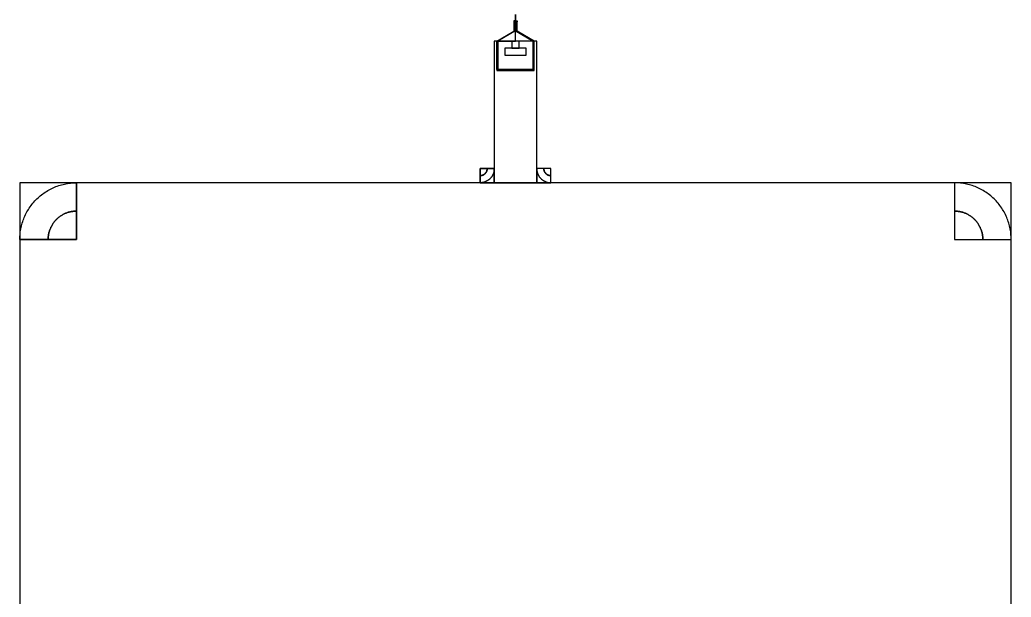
# Model space of a CAD drawing. Extents: x -1950 to 3550, y -200 to 28250.
# Drawn here: x -50 to 650, y 1858 to 2265 of the extents above; entities that cross this region are included whole.
import ezdxf

# ---------------------------------------------------------------- set-up
doc = ezdxf.new("R2010")
doc.units = 0
doc.layers.add('GAP', color=1, linetype='continuous')
doc.layers.add('PIN', color=3, linetype='continuous')

# ---------------------------------------------------------------- blocks, each defined once
blk = doc.blocks.new('MM2MGAP')
for points in [[(299.93, 2263.5), (299.93, 2264.2), (298.8, 2264.2), (298.8, 2263.5), (299.93, 2263.5)], [(299.5, 2263.5), (298.8, 2263.5), (298.8, 2257), (299.5, 2257), (299.5, 2263.5)], [(300.07, 2263.5), (300.07, 2264.2), (301.2, 2264.2), (301.2, 2263.5), (300.07, 2263.5)], [(300.5, 2257), (301.2, 2257), (301.2, 2263.5), (300.5, 2263.5), (300.5, 2257)], [(299.5, 2257), (287.5, 2250), (286.8, 2250), (298.8, 2257), (299.5, 2257)], [(300.5, 2257), (312.5, 2250), (313.2, 2250), (301.2, 2257), (300.5, 2257)], [(285, 2250), (285, 2150), (315, 2150), (315, 2250), (285, 2250)], [(287.5, 2250), (287.5, 2230), (286.8, 2230), (286.8, 2250), (287.5, 2250)], [(297.5, 2250), (297.5, 2245), (302.5, 2245), (302.5, 2250), (297.5, 2250)], [(312.5, 2250), (312.5, 2230), (313.2, 2230), (313.2, 2250), (312.5, 2250)], [(292.5, 2245), (292.5, 2240), (307.5, 2240), (307.5, 2245), (292.5, 2245)], [(286.8, 2230), (286.8, 2229.3), (313.2, 2229.3), (313.2, 2230), (286.8, 2230)], [(285, 2150), (285, 2160), (275, 2160), (275, 2150), (285, 2150)], [(285, 2160), (285, 2159.73), (284.99, 2159.47), (284.97, 2159.2), (284.94, 2158.94), (284.91, 2158.67), (284.87, 2158.41), (284.83, 2158.15), (284.77, 2157.89), (284.71, 2157.63), (284.65, 2157.37), (284.57, 2157.11), (284.49, 2156.86), (284.41, 2156.61), (284.31, 2156.36), (284.21, 2156.11), (284.11, 2155.87), (283.99, 2155.63), (283.87, 2155.39), (283.75, 2155.15), (283.62, 2154.92), (283.48, 2154.7), (283.33, 2154.47), (283.18, 2154.25), (283.03, 2154.04), (282.87, 2153.82), (282.7, 2153.62), (282.53, 2153.41), (282.35, 2153.22), (282.16, 2153.02), (281.98, 2152.84), (281.78, 2152.65), (281.59, 2152.47), (281.38, 2152.3), (281.18, 2152.13), (280.96, 2151.97), (280.75, 2151.82), (280.53, 2151.67), (280.3, 2151.52), (280.08, 2151.38), (279.85, 2151.25), (279.61, 2151.13), (279.37, 2151.01), (279.13, 2150.89), (278.89, 2150.79), (278.64, 2150.69), (278.39, 2150.59), (278.14, 2150.51), (277.89, 2150.43), (277.63, 2150.35), (277.37, 2150.29), (277.11, 2150.23), (276.85, 2150.17), (276.59, 2150.13), (276.33, 2150.09), (276.06, 2150.06), (275.8, 2150.03), (275.53, 2150.01), (275.27, 2150), (275, 2150), (275, 2155), (275.13, 2155), (275.27, 2155.01), (275.4, 2155.02), (275.53, 2155.03), (275.66, 2155.04), (275.8, 2155.06), (275.93, 2155.09), (276.06, 2155.11), (276.19, 2155.14), (276.32, 2155.18), (276.44, 2155.21), (276.57, 2155.25), (276.7, 2155.3), (276.82, 2155.34), (276.94, 2155.39), (277.07, 2155.45), (277.19, 2155.5), (277.31, 2155.56), (277.42, 2155.63), (277.54, 2155.69), (277.65, 2155.76), (277.76, 2155.83), (277.87, 2155.91), (277.98, 2155.99), (278.09, 2156.07), (278.19, 2156.15), (278.29, 2156.24), (278.39, 2156.33), (278.49, 2156.42), (278.58, 2156.51), (278.67, 2156.61), (278.76, 2156.71), (278.85, 2156.81), (278.93, 2156.91), (279.01, 2157.02), (279.09, 2157.13), (279.17, 2157.24), (279.24, 2157.35), (279.31, 2157.46), (279.37, 2157.58), (279.44, 2157.69), (279.5, 2157.81), (279.55, 2157.93), (279.61, 2158.06), (279.66, 2158.18), (279.7, 2158.3), (279.75, 2158.43), (279.79, 2158.56), (279.82, 2158.68), (279.86, 2158.81), (279.89, 2158.94), (279.91, 2159.07), (279.94, 2159.2), (279.96, 2159.34), (279.97, 2159.47), (279.98, 2159.6), (279.99, 2159.73), (280, 2159.87), (280, 2160), (285, 2160)], [(280, 2160), (280, 2159.87), (279.99, 2159.73), (279.98, 2159.6), (279.97, 2159.47), (279.96, 2159.34), (279.94, 2159.2), (279.91, 2159.07), (279.89, 2158.94), (279.86, 2158.81), (279.82, 2158.68), (279.79, 2158.56), (279.75, 2158.43), (279.7, 2158.3), (279.66, 2158.18), (279.61, 2158.06), (279.55, 2157.93), (279.5, 2157.81), (279.44, 2157.69), (279.37, 2157.58), (279.31, 2157.46), (279.24, 2157.35), (279.17, 2157.24), (279.09, 2157.13), (279.01, 2157.02), (278.93, 2156.91), (278.85, 2156.81), (278.76, 2156.71), (278.67, 2156.61), (278.58, 2156.51), (278.49, 2156.42), (278.39, 2156.33), (278.29, 2156.24), (278.19, 2156.15), (278.09, 2156.07), (277.98, 2155.99), (277.87, 2155.91), (277.76, 2155.83), (277.65, 2155.76), (277.54, 2155.69), (277.42, 2155.63), (277.31, 2155.56), (277.19, 2155.5), (277.07, 2155.45), (276.94, 2155.39), (276.82, 2155.34), (276.7, 2155.3), (276.57, 2155.25), (276.44, 2155.21), (276.32, 2155.18), (276.19, 2155.14), (276.06, 2155.11), (275.93, 2155.09), (275.8, 2155.06), (275.66, 2155.04), (275.53, 2155.03), (275.4, 2155.02), (275.27, 2155.01), (275.13, 2155), (275, 2155), (275, 2160), (275, 2160), (275, 2160), (275, 2160), (275, 2160), (275, 2160), (275, 2160), (275, 2160), (275, 2160), (275, 2160), (275, 2160), (275, 2160), (275, 2160), (275, 2160), (275, 2160), (275, 2160), (275, 2160), (275, 2160), (275, 2160), (275, 2160), (275, 2160), (275, 2160), (275, 2160), (275, 2160), (275, 2160), (275, 2160), (275, 2160), (275, 2160), (275, 2160), (275, 2160), (275, 2160), (275, 2160), (275, 2160), (275, 2160), (275, 2160), (275, 2160), (275, 2160), (275, 2160), (275, 2160), (275, 2160), (275, 2160), (275, 2160), (275, 2160), (275, 2160), (275, 2160), (275, 2160), (275, 2160), (275, 2160), (275, 2160), (275, 2160), (275, 2160), (275, 2160), (275, 2160), (275, 2160), (275, 2160), (275, 2160), (275, 2160), (275, 2160), (275, 2160), (275, 2160), (280, 2160)], [(325, 2150), (325, 2160), (315, 2160), (315, 2150), (325, 2150)], [(315, 2160), (315, 2159.73), (315.01, 2159.47), (315.03, 2159.2), (315.06, 2158.94), (315.09, 2158.67), (315.13, 2158.41), (315.17, 2158.15), (315.23, 2157.89), (315.29, 2157.63), (315.35, 2157.37), (315.43, 2157.11), (315.51, 2156.86), (315.59, 2156.61), (315.69, 2156.36), (315.79, 2156.11), (315.89, 2155.87), (316.01, 2155.63), (316.13, 2155.39), (316.25, 2155.15), (316.38, 2154.92), (316.52, 2154.7), (316.67, 2154.47), (316.82, 2154.25), (316.97, 2154.04), (317.13, 2153.82), (317.3, 2153.62), (317.47, 2153.41), (317.65, 2153.22), (317.84, 2153.02), (318.02, 2152.84), (318.22, 2152.65), (318.41, 2152.47), (318.62, 2152.3), (318.82, 2152.13), (319.04, 2151.97), (319.25, 2151.82), (319.47, 2151.67), (319.7, 2151.52), (319.92, 2151.38), (320.15, 2151.25), (320.39, 2151.13), (320.63, 2151.01), (320.87, 2150.89), (321.11, 2150.79), (321.36, 2150.69), (321.61, 2150.59), (321.86, 2150.51), (322.11, 2150.43), (322.37, 2150.35), (322.63, 2150.29), (322.89, 2150.23), (323.15, 2150.17), (323.41, 2150.13), (323.67, 2150.09), (323.94, 2150.06), (324.2, 2150.03), (324.47, 2150.01), (324.73, 2150), (325, 2150), (325, 2155), (324.87, 2155), (324.73, 2155.01), (324.6, 2155.02), (324.47, 2155.03), (324.34, 2155.04), (324.2, 2155.06), (324.07, 2155.09), (323.94, 2155.11), (323.81, 2155.14), (323.68, 2155.18), (323.56, 2155.21), (323.43, 2155.25), (323.3, 2155.3), (323.18, 2155.34), (323.06, 2155.39), (322.93, 2155.45), (322.81, 2155.5), (322.69, 2155.56), (322.58, 2155.63), (322.46, 2155.69), (322.35, 2155.76), (322.24, 2155.83), (322.13, 2155.91), (322.02, 2155.99), (321.91, 2156.07), (321.81, 2156.15), (321.71, 2156.24), (321.61, 2156.33), (321.51, 2156.42), (321.42, 2156.51), (321.33, 2156.61), (321.24, 2156.71), (321.15, 2156.81), (321.07, 2156.91), (320.99, 2157.02), (320.91, 2157.13), (320.83, 2157.24), (320.76, 2157.35), (320.69, 2157.46), (320.63, 2157.58), (320.56, 2157.69), (320.5, 2157.81), (320.45, 2157.93), (320.39, 2158.06), (320.34, 2158.18), (320.3, 2158.3), (320.25, 2158.43), (320.21, 2158.56), (320.18, 2158.68), (320.14, 2158.81), (320.11, 2158.94), (320.09, 2159.07), (320.06, 2159.2), (320.04, 2159.34), (320.03, 2159.47), (320.02, 2159.6), (320.01, 2159.73), (320, 2159.87), (320, 2160), (315, 2160)], [(320, 2160), (320, 2159.87), (320.01, 2159.73), (320.02, 2159.6), (320.03, 2159.47), (320.04, 2159.34), (320.06, 2159.2), (320.09, 2159.07), (320.11, 2158.94), (320.14, 2158.81), (320.18, 2158.68), (320.21, 2158.56), (320.25, 2158.43), (320.3, 2158.3), (320.34, 2158.18), (320.39, 2158.06), (320.45, 2157.93), (320.5, 2157.81), (320.56, 2157.69), (320.63, 2157.58), (320.69, 2157.46), (320.76, 2157.35), (320.83, 2157.24), (320.91, 2157.13), (320.99, 2157.02), (321.07, 2156.91), (321.15, 2156.81), (321.24, 2156.71), (321.33, 2156.61), (321.42, 2156.51), (321.51, 2156.42), (321.61, 2156.33), (321.71, 2156.24), (321.81, 2156.15), (321.91, 2156.07), (322.02, 2155.99), (322.13, 2155.91), (322.24, 2155.83), (322.35, 2155.76), (322.46, 2155.69), (322.58, 2155.63), (322.69, 2155.56), (322.81, 2155.5), (322.93, 2155.45), (323.06, 2155.39), (323.18, 2155.34), (323.3, 2155.3), (323.43, 2155.25), (323.56, 2155.21), (323.68, 2155.18), (323.81, 2155.14), (323.94, 2155.11), (324.07, 2155.09), (324.2, 2155.06), (324.34, 2155.04), (324.47, 2155.03), (324.6, 2155.02), (324.73, 2155.01), (324.87, 2155), (325, 2155), (325, 2160), (325, 2160), (325, 2160), (325, 2160), (325, 2160), (325, 2160), (325, 2160), (325, 2160), (325, 2160), (325, 2160), (325, 2160), (325, 2160), (325, 2160), (325, 2160), (325, 2160), (325, 2160), (325, 2160), (325, 2160), (325, 2160), (325, 2160), (325, 2160), (325, 2160), (325, 2160), (325, 2160), (325, 2160), (325, 2160), (325, 2160), (325, 2160), (325, 2160), (325, 2160), (325, 2160), (325, 2160), (325, 2160), (325, 2160), (325, 2160), (325, 2160), (325, 2160), (325, 2160), (325, 2160), (325, 2160), (325, 2160), (325, 2160), (325, 2160), (325, 2160), (325, 2160), (325, 2160), (325, 2160), (325, 2160), (325, 2160), (325, 2160), (325, 2160), (325, 2160), (325, 2160), (325, 2160), (325, 2160), (325, 2160), (325, 2160), (325, 2160), (325, 2160), (325, 2160), (320, 2160)], [(-50, 2150), (-50, 1450), (650, 1450), (650, 2150), (-50, 2150)], [(-50, 2150), (-50, 2110), (-10, 2110), (-10, 2150), (-50, 2150)], [(-50, 2110), (-49.99, 2111.06), (-49.94, 2112.13), (-49.87, 2113.19), (-49.77, 2114.25), (-49.65, 2115.31), (-49.49, 2116.36), (-49.31, 2117.41), (-49.1, 2118.46), (-48.86, 2119.49), (-48.59, 2120.52), (-48.3, 2121.55), (-47.98, 2122.56), (-47.63, 2123.57), (-47.25, 2124.57), (-46.85, 2125.55), (-46.43, 2126.53), (-45.97, 2127.49), (-45.49, 2128.44), (-44.99, 2129.38), (-44.46, 2130.31), (-43.91, 2131.22), (-43.33, 2132.11), (-42.73, 2132.99), (-42.11, 2133.85), (-41.46, 2134.7), (-40.79, 2135.53), (-40.1, 2136.34), (-39.39, 2137.13), (-38.66, 2137.91), (-37.91, 2138.66), (-37.13, 2139.39), (-36.34, 2140.1), (-35.53, 2140.79), (-34.7, 2141.46), (-33.85, 2142.11), (-32.99, 2142.73), (-32.11, 2143.33), (-31.22, 2143.91), (-30.31, 2144.46), (-29.38, 2144.99), (-28.44, 2145.49), (-27.49, 2145.97), (-26.53, 2146.43), (-25.55, 2146.85), (-24.57, 2147.25), (-23.57, 2147.63), (-22.56, 2147.98), (-21.55, 2148.3), (-20.52, 2148.59), (-19.49, 2148.86), (-18.46, 2149.1), (-17.41, 2149.31), (-16.36, 2149.49), (-15.31, 2149.65), (-14.25, 2149.77), (-13.19, 2149.87), (-12.13, 2149.94), (-11.06, 2149.99), (-10, 2150), (-10, 2130), (-10.53, 2129.99), (-11.06, 2129.97), (-11.6, 2129.94), (-12.13, 2129.89), (-12.65, 2129.82), (-13.18, 2129.75), (-13.71, 2129.65), (-14.23, 2129.55), (-14.75, 2129.43), (-15.26, 2129.3), (-15.77, 2129.15), (-16.28, 2128.99), (-16.78, 2128.81), (-17.28, 2128.63), (-17.78, 2128.43), (-18.26, 2128.21), (-18.75, 2127.99), (-19.22, 2127.75), (-19.69, 2127.5), (-20.15, 2127.23), (-20.61, 2126.95), (-21.06, 2126.67), (-21.5, 2126.37), (-21.93, 2126.05), (-22.35, 2125.73), (-22.76, 2125.4), (-23.17, 2125.05), (-23.57, 2124.7), (-23.95, 2124.33), (-24.33, 2123.95), (-24.7, 2123.57), (-25.05, 2123.17), (-25.4, 2122.76), (-25.73, 2122.35), (-26.05, 2121.93), (-26.37, 2121.5), (-26.67, 2121.06), (-26.95, 2120.61), (-27.23, 2120.15), (-27.5, 2119.69), (-27.75, 2119.22), (-27.99, 2118.75), (-28.21, 2118.26), (-28.43, 2117.78), (-28.63, 2117.28), (-28.81, 2116.78), (-28.99, 2116.28), (-29.15, 2115.77), (-29.3, 2115.26), (-29.43, 2114.75), (-29.55, 2114.23), (-29.65, 2113.71), (-29.75, 2113.18), (-29.82, 2112.65), (-29.89, 2112.13), (-29.94, 2111.6), (-29.97, 2111.06), (-29.99, 2110.53), (-30, 2110), (-50, 2110)], [(610, 2150), (610, 2110), (650, 2110), (650, 2150), (610, 2150)], [(650, 2110), (649.99, 2111.06), (649.94, 2112.13), (649.87, 2113.19), (649.77, 2114.25), (649.65, 2115.31), (649.49, 2116.36), (649.31, 2117.41), (649.1, 2118.46), (648.86, 2119.49), (648.59, 2120.52), (648.3, 2121.55), (647.98, 2122.56), (647.63, 2123.57), (647.25, 2124.57), (646.85, 2125.55), (646.43, 2126.53), (645.97, 2127.49), (645.49, 2128.44), (644.99, 2129.38), (644.46, 2130.31), (643.91, 2131.22), (643.33, 2132.11), (642.73, 2132.99), (642.11, 2133.85), (641.46, 2134.7), (640.79, 2135.53), (640.1, 2136.34), (639.39, 2137.13), (638.66, 2137.91), (637.91, 2138.66), (637.13, 2139.39), (636.34, 2140.1), (635.53, 2140.79), (634.7, 2141.46), (633.85, 2142.11), (632.99, 2142.73), (632.11, 2143.33), (631.22, 2143.91), (630.31, 2144.46), (629.38, 2144.99), (628.44, 2145.49), (627.49, 2145.97), (626.53, 2146.43), (625.55, 2146.85), (624.57, 2147.25), (623.57, 2147.63), (622.56, 2147.98), (621.55, 2148.3), (620.52, 2148.59), (619.49, 2148.86), (618.46, 2149.1), (617.41, 2149.31), (616.36, 2149.49), (615.31, 2149.65), (614.25, 2149.77), (613.19, 2149.87), (612.13, 2149.94), (611.06, 2149.99), (610, 2150), (610, 2130), (610.53, 2129.99), (611.06, 2129.97), (611.6, 2129.94), (612.13, 2129.89), (612.65, 2129.82), (613.18, 2129.75), (613.71, 2129.65), (614.23, 2129.55), (614.75, 2129.43), (615.26, 2129.3), (615.77, 2129.15), (616.28, 2128.99), (616.78, 2128.81), (617.28, 2128.63), (617.78, 2128.43), (618.26, 2128.21), (618.75, 2127.99), (619.22, 2127.75), (619.69, 2127.5), (620.15, 2127.23), (620.61, 2126.95), (621.06, 2126.67), (621.5, 2126.37), (621.93, 2126.05), (622.35, 2125.73), (622.76, 2125.4), (623.17, 2125.05), (623.57, 2124.7), (623.95, 2124.33), (624.33, 2123.95), (624.7, 2123.57), (625.05, 2123.17), (625.4, 2122.76), (625.73, 2122.35), (626.05, 2121.93), (626.37, 2121.5), (626.67, 2121.06), (626.95, 2120.61), (627.23, 2120.15), (627.5, 2119.69), (627.75, 2119.22), (627.99, 2118.75), (628.21, 2118.26), (628.43, 2117.78), (628.63, 2117.28), (628.81, 2116.78), (628.99, 2116.28), (629.15, 2115.77), (629.3, 2115.26), (629.43, 2114.75), (629.55, 2114.23), (629.65, 2113.71), (629.75, 2113.18), (629.82, 2112.65), (629.89, 2112.13), (629.94, 2111.6), (629.97, 2111.06), (629.99, 2110.53), (630, 2110), (650, 2110)], [(-30, 2110), (-29.99, 2110.53), (-29.97, 2111.06), (-29.94, 2111.6), (-29.89, 2112.13), (-29.82, 2112.65), (-29.75, 2113.18), (-29.65, 2113.71), (-29.55, 2114.23), (-29.43, 2114.75), (-29.3, 2115.26), (-29.15, 2115.77), (-28.99, 2116.28), (-28.81, 2116.78), (-28.63, 2117.28), (-28.43, 2117.78), (-28.21, 2118.26), (-27.99, 2118.75), (-27.75, 2119.22), (-27.5, 2119.69), (-27.23, 2120.15), (-26.95, 2120.61), (-26.67, 2121.06), (-26.37, 2121.5), (-26.05, 2121.93), (-25.73, 2122.35), (-25.4, 2122.76), (-25.05, 2123.17), (-24.7, 2123.57), (-24.33, 2123.95), (-23.95, 2124.33), (-23.57, 2124.7), (-23.17, 2125.05), (-22.76, 2125.4), (-22.35, 2125.73), (-21.93, 2126.05), (-21.5, 2126.37), (-21.06, 2126.67), (-20.61, 2126.95), (-20.15, 2127.23), (-19.69, 2127.5), (-19.22, 2127.75), (-18.75, 2127.99), (-18.26, 2128.21), (-17.78, 2128.43), (-17.28, 2128.63), (-16.78, 2128.81), (-16.28, 2128.99), (-15.77, 2129.15), (-15.26, 2129.3), (-14.75, 2129.43), (-14.23, 2129.55), (-13.71, 2129.65), (-13.18, 2129.75), (-12.65, 2129.82), (-12.13, 2129.89), (-11.6, 2129.94), (-11.06, 2129.97), (-10.53, 2129.99), (-10, 2130), (-10, 2110), (-10, 2110), (-10, 2110), (-10, 2110), (-10, 2110), (-10, 2110), (-10, 2110), (-10, 2110), (-10, 2110), (-10, 2110), (-10, 2110), (-10, 2110), (-10, 2110), (-10, 2110), (-10, 2110), (-10, 2110), (-10, 2110), (-10, 2110), (-10, 2110), (-10, 2110), (-10, 2110), (-10, 2110), (-10, 2110), (-10, 2110), (-10, 2110), (-10, 2110), (-10, 2110), (-10, 2110), (-10, 2110), (-10, 2110), (-10, 2110), (-10, 2110), (-10, 2110), (-10, 2110), (-10, 2110), (-10, 2110), (-10, 2110), (-10, 2110), (-10, 2110), (-10, 2110), (-10, 2110), (-10, 2110), (-10, 2110), (-10, 2110), (-10, 2110), (-10, 2110), (-10, 2110), (-10, 2110), (-10, 2110), (-10, 2110), (-10, 2110), (-10, 2110), (-10, 2110), (-10, 2110), (-10, 2110), (-10, 2110), (-10, 2110), (-10, 2110), (-10, 2110), (-10, 2110), (-30, 2110)], [(630, 2110), (629.99, 2110.53), (629.97, 2111.06), (629.94, 2111.6), (629.89, 2112.13), (629.82, 2112.65), (629.75, 2113.18), (629.65, 2113.71), (629.55, 2114.23), (629.43, 2114.75), (629.3, 2115.26), (629.15, 2115.77), (628.99, 2116.28), (628.81, 2116.78), (628.63, 2117.28), (628.43, 2117.78), (628.21, 2118.26), (627.99, 2118.75), (627.75, 2119.22), (627.5, 2119.69), (627.23, 2120.15), (626.95, 2120.61), (626.67, 2121.06), (626.37, 2121.5), (626.05, 2121.93), (625.73, 2122.35), (625.4, 2122.76), (625.05, 2123.17), (624.7, 2123.57), (624.33, 2123.95), (623.95, 2124.33), (623.57, 2124.7), (623.17, 2125.05), (622.76, 2125.4), (622.35, 2125.73), (621.93, 2126.05), (621.5, 2126.37), (621.06, 2126.67), (620.61, 2126.95), (620.15, 2127.23), (619.69, 2127.5), (619.22, 2127.75), (618.75, 2127.99), (618.26, 2128.21), (617.78, 2128.43), (617.28, 2128.63), (616.78, 2128.81), (616.28, 2128.99), (615.77, 2129.15), (615.26, 2129.3), (614.75, 2129.43), (614.23, 2129.55), (613.71, 2129.65), (613.18, 2129.75), (612.65, 2129.82), (612.13, 2129.89), (611.6, 2129.94), (611.06, 2129.97), (610.53, 2129.99), (610, 2130), (610, 2110), (610, 2110), (610, 2110), (610, 2110), (610, 2110), (610, 2110), (610, 2110), (610, 2110), (610, 2110), (610, 2110), (610, 2110), (610, 2110), (610, 2110), (610, 2110), (610, 2110), (610, 2110), (610, 2110), (610, 2110), (610, 2110), (610, 2110), (610, 2110), (610, 2110), (610, 2110), (610, 2110), (610, 2110), (610, 2110), (610, 2110), (610, 2110), (610, 2110), (610, 2110), (610, 2110), (610, 2110), (610, 2110), (610, 2110), (610, 2110), (610, 2110), (610, 2110), (610, 2110), (610, 2110), (610, 2110), (610, 2110), (610, 2110), (610, 2110), (610, 2110), (610, 2110), (610, 2110), (610, 2110), (610, 2110), (610, 2110), (610, 2110), (610, 2110), (610, 2110), (610, 2110), (610, 2110), (610, 2110), (610, 2110), (610, 2110), (610, 2110), (610, 2110), (610, 2110), (630, 2110)]]:
    blk.add_lwpolyline(points)
blk = doc.blocks.new('MM2MPIN')
for points in [[(300.07, 2263.5), (300.07, 2268.8), (299.93, 2268.8), (299.93, 2263.5), (300.07, 2263.5)], [(300.5, 2257), (300.5, 2263.5), (299.5, 2263.5), (299.5, 2257), (300.5, 2257)], [(300, 2250), (300, 2257), (299.5, 2257), (287.5, 2250), (300, 2250)], [(300, 2250), (300, 2257), (300.5, 2257), (312.5, 2250), (300, 2250)], [(312.5, 2230), (312.5, 2250), (287.5, 2250), (287.5, 2230), (312.5, 2230)], [(280, 2160), (280, 2159.87), (279.99, 2159.73), (279.98, 2159.6), (279.97, 2159.47), (279.96, 2159.34), (279.94, 2159.2), (279.91, 2159.07), (279.89, 2158.94), (279.86, 2158.81), (279.82, 2158.68), (279.79, 2158.56), (279.75, 2158.43), (279.7, 2158.3), (279.66, 2158.18), (279.61, 2158.06), (279.55, 2157.93), (279.5, 2157.81), (279.44, 2157.69), (279.37, 2157.58), (279.31, 2157.46), (279.24, 2157.35), (279.17, 2157.24), (279.09, 2157.13), (279.01, 2157.02), (278.93, 2156.91), (278.85, 2156.81), (278.76, 2156.71), (278.67, 2156.61), (278.58, 2156.51), (278.49, 2156.42), (278.39, 2156.33), (278.29, 2156.24), (278.19, 2156.15), (278.09, 2156.07), (277.98, 2155.99), (277.87, 2155.91), (277.76, 2155.83), (277.65, 2155.76), (277.54, 2155.69), (277.42, 2155.63), (277.31, 2155.56), (277.19, 2155.5), (277.07, 2155.45), (276.94, 2155.39), (276.82, 2155.34), (276.7, 2155.3), (276.57, 2155.25), (276.44, 2155.21), (276.32, 2155.18), (276.19, 2155.14), (276.06, 2155.11), (275.93, 2155.09), (275.8, 2155.06), (275.66, 2155.04), (275.53, 2155.03), (275.4, 2155.02), (275.27, 2155.01), (275.13, 2155), (275, 2155), (275, 2155), (275.13, 2155), (275.27, 2155.01), (275.4, 2155.02), (275.53, 2155.03), (275.66, 2155.04), (275.8, 2155.06), (275.93, 2155.09), (276.06, 2155.11), (276.19, 2155.14), (276.32, 2155.18), (276.44, 2155.21), (276.57, 2155.25), (276.7, 2155.3), (276.82, 2155.34), (276.94, 2155.39), (277.07, 2155.45), (277.19, 2155.5), (277.31, 2155.56), (277.42, 2155.63), (277.54, 2155.69), (277.65, 2155.76), (277.76, 2155.83), (277.87, 2155.91), (277.98, 2155.99), (278.09, 2156.07), (278.19, 2156.15), (278.29, 2156.24), (278.39, 2156.33), (278.49, 2156.42), (278.58, 2156.51), (278.67, 2156.61), (278.76, 2156.71), (278.85, 2156.81), (278.93, 2156.91), (279.01, 2157.02), (279.09, 2157.13), (279.17, 2157.24), (279.24, 2157.35), (279.31, 2157.46), (279.37, 2157.58), (279.44, 2157.69), (279.5, 2157.81), (279.55, 2157.93), (279.61, 2158.06), (279.66, 2158.18), (279.7, 2158.3), (279.75, 2158.43), (279.79, 2158.56), (279.82, 2158.68), (279.86, 2158.81), (279.89, 2158.94), (279.91, 2159.07), (279.94, 2159.2), (279.96, 2159.34), (279.97, 2159.47), (279.98, 2159.6), (279.99, 2159.73), (280, 2159.87), (280, 2160), (280, 2160)], [(280, 2160), (280, 2159.87), (279.99, 2159.73), (279.98, 2159.6), (279.97, 2159.47), (279.96, 2159.34), (279.94, 2159.2), (279.91, 2159.07), (279.89, 2158.94), (279.86, 2158.81), (279.82, 2158.68), (279.79, 2158.56), (279.75, 2158.43), (279.7, 2158.3), (279.66, 2158.18), (279.61, 2158.06), (279.55, 2157.93), (279.5, 2157.81), (279.44, 2157.69), (279.37, 2157.58), (279.31, 2157.46), (279.24, 2157.35), (279.17, 2157.24), (279.09, 2157.13), (279.01, 2157.02), (278.93, 2156.91), (278.85, 2156.81), (278.76, 2156.71), (278.67, 2156.61), (278.58, 2156.51), (278.49, 2156.42), (278.39, 2156.33), (278.29, 2156.24), (278.19, 2156.15), (278.09, 2156.07), (277.98, 2155.99), (277.87, 2155.91), (277.76, 2155.83), (277.65, 2155.76), (277.54, 2155.69), (277.42, 2155.63), (277.31, 2155.56), (277.19, 2155.5), (277.07, 2155.45), (276.94, 2155.39), (276.82, 2155.34), (276.7, 2155.3), (276.57, 2155.25), (276.44, 2155.21), (276.32, 2155.18), (276.19, 2155.14), (276.06, 2155.11), (275.93, 2155.09), (275.8, 2155.06), (275.66, 2155.04), (275.53, 2155.03), (275.4, 2155.02), (275.27, 2155.01), (275.13, 2155), (275, 2155), (275, 2155), (275.13, 2155), (275.27, 2155.01), (275.4, 2155.02), (275.53, 2155.03), (275.66, 2155.04), (275.8, 2155.06), (275.93, 2155.09), (276.06, 2155.11), (276.19, 2155.14), (276.32, 2155.18), (276.44, 2155.21), (276.57, 2155.25), (276.7, 2155.3), (276.82, 2155.34), (276.94, 2155.39), (277.07, 2155.45), (277.19, 2155.5), (277.31, 2155.56), (277.42, 2155.63), (277.54, 2155.69), (277.65, 2155.76), (277.76, 2155.83), (277.87, 2155.91), (277.98, 2155.99), (278.09, 2156.07), (278.19, 2156.15), (278.29, 2156.24), (278.39, 2156.33), (278.49, 2156.42), (278.58, 2156.51), (278.67, 2156.61), (278.76, 2156.71), (278.85, 2156.81), (278.93, 2156.91), (279.01, 2157.02), (279.09, 2157.13), (279.17, 2157.24), (279.24, 2157.35), (279.31, 2157.46), (279.37, 2157.58), (279.44, 2157.69), (279.5, 2157.81), (279.55, 2157.93), (279.61, 2158.06), (279.66, 2158.18), (279.7, 2158.3), (279.75, 2158.43), (279.79, 2158.56), (279.82, 2158.68), (279.86, 2158.81), (279.89, 2158.94), (279.91, 2159.07), (279.94, 2159.2), (279.96, 2159.34), (279.97, 2159.47), (279.98, 2159.6), (279.99, 2159.73), (280, 2159.87), (280, 2160), (280, 2160)], [(320, 2160), (320, 2159.87), (320.01, 2159.73), (320.02, 2159.6), (320.03, 2159.47), (320.04, 2159.34), (320.06, 2159.2), (320.09, 2159.07), (320.11, 2158.94), (320.14, 2158.81), (320.18, 2158.68), (320.21, 2158.56), (320.25, 2158.43), (320.3, 2158.3), (320.34, 2158.18), (320.39, 2158.06), (320.45, 2157.93), (320.5, 2157.81), (320.56, 2157.69), (320.63, 2157.58), (320.69, 2157.46), (320.76, 2157.35), (320.83, 2157.24), (320.91, 2157.13), (320.99, 2157.02), (321.07, 2156.91), (321.15, 2156.81), (321.24, 2156.71), (321.33, 2156.61), (321.42, 2156.51), (321.51, 2156.42), (321.61, 2156.33), (321.71, 2156.24), (321.81, 2156.15), (321.91, 2156.07), (322.02, 2155.99), (322.13, 2155.91), (322.24, 2155.83), (322.35, 2155.76), (322.46, 2155.69), (322.58, 2155.63), (322.69, 2155.56), (322.81, 2155.5), (322.93, 2155.45), (323.06, 2155.39), (323.18, 2155.34), (323.3, 2155.3), (323.43, 2155.25), (323.56, 2155.21), (323.68, 2155.18), (323.81, 2155.14), (323.94, 2155.11), (324.07, 2155.09), (324.2, 2155.06), (324.34, 2155.04), (324.47, 2155.03), (324.6, 2155.02), (324.73, 2155.01), (324.87, 2155), (325, 2155), (325, 2155), (324.87, 2155), (324.73, 2155.01), (324.6, 2155.02), (324.47, 2155.03), (324.34, 2155.04), (324.2, 2155.06), (324.07, 2155.09), (323.94, 2155.11), (323.81, 2155.14), (323.68, 2155.18), (323.56, 2155.21), (323.43, 2155.25), (323.3, 2155.3), (323.18, 2155.34), (323.06, 2155.39), (322.93, 2155.45), (322.81, 2155.5), (322.69, 2155.56), (322.58, 2155.63), (322.46, 2155.69), (322.35, 2155.76), (322.24, 2155.83), (322.13, 2155.91), (322.02, 2155.99), (321.91, 2156.07), (321.81, 2156.15), (321.71, 2156.24), (321.61, 2156.33), (321.51, 2156.42), (321.42, 2156.51), (321.33, 2156.61), (321.24, 2156.71), (321.15, 2156.81), (321.07, 2156.91), (320.99, 2157.02), (320.91, 2157.13), (320.83, 2157.24), (320.76, 2157.35), (320.69, 2157.46), (320.63, 2157.58), (320.56, 2157.69), (320.5, 2157.81), (320.45, 2157.93), (320.39, 2158.06), (320.34, 2158.18), (320.3, 2158.3), (320.25, 2158.43), (320.21, 2158.56), (320.18, 2158.68), (320.14, 2158.81), (320.11, 2158.94), (320.09, 2159.07), (320.06, 2159.2), (320.04, 2159.34), (320.03, 2159.47), (320.02, 2159.6), (320.01, 2159.73), (320, 2159.87), (320, 2160), (320, 2160)], [(320, 2160), (320, 2159.87), (320.01, 2159.73), (320.02, 2159.6), (320.03, 2159.47), (320.04, 2159.34), (320.06, 2159.2), (320.09, 2159.07), (320.11, 2158.94), (320.14, 2158.81), (320.18, 2158.68), (320.21, 2158.56), (320.25, 2158.43), (320.3, 2158.3), (320.34, 2158.18), (320.39, 2158.06), (320.45, 2157.93), (320.5, 2157.81), (320.56, 2157.69), (320.63, 2157.58), (320.69, 2157.46), (320.76, 2157.35), (320.83, 2157.24), (320.91, 2157.13), (320.99, 2157.02), (321.07, 2156.91), (321.15, 2156.81), (321.24, 2156.71), (321.33, 2156.61), (321.42, 2156.51), (321.51, 2156.42), (321.61, 2156.33), (321.71, 2156.24), (321.81, 2156.15), (321.91, 2156.07), (322.02, 2155.99), (322.13, 2155.91), (322.24, 2155.83), (322.35, 2155.76), (322.46, 2155.69), (322.58, 2155.63), (322.69, 2155.56), (322.81, 2155.5), (322.93, 2155.45), (323.06, 2155.39), (323.18, 2155.34), (323.3, 2155.3), (323.43, 2155.25), (323.56, 2155.21), (323.68, 2155.18), (323.81, 2155.14), (323.94, 2155.11), (324.07, 2155.09), (324.2, 2155.06), (324.34, 2155.04), (324.47, 2155.03), (324.6, 2155.02), (324.73, 2155.01), (324.87, 2155), (325, 2155), (325, 2155), (324.87, 2155), (324.73, 2155.01), (324.6, 2155.02), (324.47, 2155.03), (324.34, 2155.04), (324.2, 2155.06), (324.07, 2155.09), (323.94, 2155.11), (323.81, 2155.14), (323.68, 2155.18), (323.56, 2155.21), (323.43, 2155.25), (323.3, 2155.3), (323.18, 2155.34), (323.06, 2155.39), (322.93, 2155.45), (322.81, 2155.5), (322.69, 2155.56), (322.58, 2155.63), (322.46, 2155.69), (322.35, 2155.76), (322.24, 2155.83), (322.13, 2155.91), (322.02, 2155.99), (321.91, 2156.07), (321.81, 2156.15), (321.71, 2156.24), (321.61, 2156.33), (321.51, 2156.42), (321.42, 2156.51), (321.33, 2156.61), (321.24, 2156.71), (321.15, 2156.81), (321.07, 2156.91), (320.99, 2157.02), (320.91, 2157.13), (320.83, 2157.24), (320.76, 2157.35), (320.69, 2157.46), (320.63, 2157.58), (320.56, 2157.69), (320.5, 2157.81), (320.45, 2157.93), (320.39, 2158.06), (320.34, 2158.18), (320.3, 2158.3), (320.25, 2158.43), (320.21, 2158.56), (320.18, 2158.68), (320.14, 2158.81), (320.11, 2158.94), (320.09, 2159.07), (320.06, 2159.2), (320.04, 2159.34), (320.03, 2159.47), (320.02, 2159.6), (320.01, 2159.73), (320, 2159.87), (320, 2160), (320, 2160)], [(-30, 2110), (-29.99, 2110.53), (-29.97, 2111.06), (-29.94, 2111.6), (-29.89, 2112.13), (-29.82, 2112.65), (-29.75, 2113.18), (-29.65, 2113.71), (-29.55, 2114.23), (-29.43, 2114.75), (-29.3, 2115.26), (-29.15, 2115.77), (-28.99, 2116.28), (-28.81, 2116.78), (-28.63, 2117.28), (-28.43, 2117.78), (-28.21, 2118.26), (-27.99, 2118.75), (-27.75, 2119.22), (-27.5, 2119.69), (-27.23, 2120.15), (-26.95, 2120.61), (-26.67, 2121.06), (-26.37, 2121.5), (-26.05, 2121.93), (-25.73, 2122.35), (-25.4, 2122.76), (-25.05, 2123.17), (-24.7, 2123.57), (-24.33, 2123.95), (-23.95, 2124.33), (-23.57, 2124.7), (-23.17, 2125.05), (-22.76, 2125.4), (-22.35, 2125.73), (-21.93, 2126.05), (-21.5, 2126.37), (-21.06, 2126.67), (-20.61, 2126.95), (-20.15, 2127.23), (-19.69, 2127.5), (-19.22, 2127.75), (-18.75, 2127.99), (-18.26, 2128.21), (-17.78, 2128.43), (-17.28, 2128.63), (-16.78, 2128.81), (-16.28, 2128.99), (-15.77, 2129.15), (-15.26, 2129.3), (-14.75, 2129.43), (-14.23, 2129.55), (-13.71, 2129.65), (-13.18, 2129.75), (-12.65, 2129.82), (-12.13, 2129.89), (-11.6, 2129.94), (-11.06, 2129.97), (-10.53, 2129.99), (-10, 2130), (-10, 2130), (-10.53, 2129.99), (-11.06, 2129.97), (-11.6, 2129.94), (-12.13, 2129.89), (-12.65, 2129.82), (-13.18, 2129.75), (-13.71, 2129.65), (-14.23, 2129.55), (-14.75, 2129.43), (-15.26, 2129.3), (-15.77, 2129.15), (-16.28, 2128.99), (-16.78, 2128.81), (-17.28, 2128.63), (-17.78, 2128.43), (-18.26, 2128.21), (-18.75, 2127.99), (-19.22, 2127.75), (-19.69, 2127.5), (-20.15, 2127.23), (-20.61, 2126.95), (-21.06, 2126.67), (-21.5, 2126.37), (-21.93, 2126.05), (-22.35, 2125.73), (-22.76, 2125.4), (-23.17, 2125.05), (-23.57, 2124.7), (-23.95, 2124.33), (-24.33, 2123.95), (-24.7, 2123.57), (-25.05, 2123.17), (-25.4, 2122.76), (-25.73, 2122.35), (-26.05, 2121.93), (-26.37, 2121.5), (-26.67, 2121.06), (-26.95, 2120.61), (-27.23, 2120.15), (-27.5, 2119.69), (-27.75, 2119.22), (-27.99, 2118.75), (-28.21, 2118.26), (-28.43, 2117.78), (-28.63, 2117.28), (-28.81, 2116.78), (-28.99, 2116.28), (-29.15, 2115.77), (-29.3, 2115.26), (-29.43, 2114.75), (-29.55, 2114.23), (-29.65, 2113.71), (-29.75, 2113.18), (-29.82, 2112.65), (-29.89, 2112.13), (-29.94, 2111.6), (-29.97, 2111.06), (-29.99, 2110.53), (-30, 2110), (-30, 2110)], [(-30, 2110), (-29.99, 2110.53), (-29.97, 2111.06), (-29.94, 2111.6), (-29.89, 2112.13), (-29.82, 2112.65), (-29.75, 2113.18), (-29.65, 2113.71), (-29.55, 2114.23), (-29.43, 2114.75), (-29.3, 2115.26), (-29.15, 2115.77), (-28.99, 2116.28), (-28.81, 2116.78), (-28.63, 2117.28), (-28.43, 2117.78), (-28.21, 2118.26), (-27.99, 2118.75), (-27.75, 2119.22), (-27.5, 2119.69), (-27.23, 2120.15), (-26.95, 2120.61), (-26.67, 2121.06), (-26.37, 2121.5), (-26.05, 2121.93), (-25.73, 2122.35), (-25.4, 2122.76), (-25.05, 2123.17), (-24.7, 2123.57), (-24.33, 2123.95), (-23.95, 2124.33), (-23.57, 2124.7), (-23.17, 2125.05), (-22.76, 2125.4), (-22.35, 2125.73), (-21.93, 2126.05), (-21.5, 2126.37), (-21.06, 2126.67), (-20.61, 2126.95), (-20.15, 2127.23), (-19.69, 2127.5), (-19.22, 2127.75), (-18.75, 2127.99), (-18.26, 2128.21), (-17.78, 2128.43), (-17.28, 2128.63), (-16.78, 2128.81), (-16.28, 2128.99), (-15.77, 2129.15), (-15.26, 2129.3), (-14.75, 2129.43), (-14.23, 2129.55), (-13.71, 2129.65), (-13.18, 2129.75), (-12.65, 2129.82), (-12.13, 2129.89), (-11.6, 2129.94), (-11.06, 2129.97), (-10.53, 2129.99), (-10, 2130), (-10, 2130), (-10.53, 2129.99), (-11.06, 2129.97), (-11.6, 2129.94), (-12.13, 2129.89), (-12.65, 2129.82), (-13.18, 2129.75), (-13.71, 2129.65), (-14.23, 2129.55), (-14.75, 2129.43), (-15.26, 2129.3), (-15.77, 2129.15), (-16.28, 2128.99), (-16.78, 2128.81), (-17.28, 2128.63), (-17.78, 2128.43), (-18.26, 2128.21), (-18.75, 2127.99), (-19.22, 2127.75), (-19.69, 2127.5), (-20.15, 2127.23), (-20.61, 2126.95), (-21.06, 2126.67), (-21.5, 2126.37), (-21.93, 2126.05), (-22.35, 2125.73), (-22.76, 2125.4), (-23.17, 2125.05), (-23.57, 2124.7), (-23.95, 2124.33), (-24.33, 2123.95), (-24.7, 2123.57), (-25.05, 2123.17), (-25.4, 2122.76), (-25.73, 2122.35), (-26.05, 2121.93), (-26.37, 2121.5), (-26.67, 2121.06), (-26.95, 2120.61), (-27.23, 2120.15), (-27.5, 2119.69), (-27.75, 2119.22), (-27.99, 2118.75), (-28.21, 2118.26), (-28.43, 2117.78), (-28.63, 2117.28), (-28.81, 2116.78), (-28.99, 2116.28), (-29.15, 2115.77), (-29.3, 2115.26), (-29.43, 2114.75), (-29.55, 2114.23), (-29.65, 2113.71), (-29.75, 2113.18), (-29.82, 2112.65), (-29.89, 2112.13), (-29.94, 2111.6), (-29.97, 2111.06), (-29.99, 2110.53), (-30, 2110), (-30, 2110)], [(630, 2110), (629.99, 2110.53), (629.97, 2111.06), (629.94, 2111.6), (629.89, 2112.13), (629.82, 2112.65), (629.75, 2113.18), (629.65, 2113.71), (629.55, 2114.23), (629.43, 2114.75), (629.3, 2115.26), (629.15, 2115.77), (628.99, 2116.28), (628.81, 2116.78), (628.63, 2117.28), (628.43, 2117.78), (628.21, 2118.26), (627.99, 2118.75), (627.75, 2119.22), (627.5, 2119.69), (627.23, 2120.15), (626.95, 2120.61), (626.67, 2121.06), (626.37, 2121.5), (626.05, 2121.93), (625.73, 2122.35), (625.4, 2122.76), (625.05, 2123.17), (624.7, 2123.57), (624.33, 2123.95), (623.95, 2124.33), (623.57, 2124.7), (623.17, 2125.05), (622.76, 2125.4), (622.35, 2125.73), (621.93, 2126.05), (621.5, 2126.37), (621.06, 2126.67), (620.61, 2126.95), (620.15, 2127.23), (619.69, 2127.5), (619.22, 2127.75), (618.75, 2127.99), (618.26, 2128.21), (617.78, 2128.43), (617.28, 2128.63), (616.78, 2128.81), (616.28, 2128.99), (615.77, 2129.15), (615.26, 2129.3), (614.75, 2129.43), (614.23, 2129.55), (613.71, 2129.65), (613.18, 2129.75), (612.65, 2129.82), (612.13, 2129.89), (611.6, 2129.94), (611.06, 2129.97), (610.53, 2129.99), (610, 2130), (610, 2130), (610.53, 2129.99), (611.06, 2129.97), (611.6, 2129.94), (612.13, 2129.89), (612.65, 2129.82), (613.18, 2129.75), (613.71, 2129.65), (614.23, 2129.55), (614.75, 2129.43), (615.26, 2129.3), (615.77, 2129.15), (616.28, 2128.99), (616.78, 2128.81), (617.28, 2128.63), (617.78, 2128.43), (618.26, 2128.21), (618.75, 2127.99), (619.22, 2127.75), (619.69, 2127.5), (620.15, 2127.23), (620.61, 2126.95), (621.06, 2126.67), (621.5, 2126.37), (621.93, 2126.05), (622.35, 2125.73), (622.76, 2125.4), (623.17, 2125.05), (623.57, 2124.7), (623.95, 2124.33), (624.33, 2123.95), (624.7, 2123.57), (625.05, 2123.17), (625.4, 2122.76), (625.73, 2122.35), (626.05, 2121.93), (626.37, 2121.5), (626.67, 2121.06), (626.95, 2120.61), (627.23, 2120.15), (627.5, 2119.69), (627.75, 2119.22), (627.99, 2118.75), (628.21, 2118.26), (628.43, 2117.78), (628.63, 2117.28), (628.81, 2116.78), (628.99, 2116.28), (629.15, 2115.77), (629.3, 2115.26), (629.43, 2114.75), (629.55, 2114.23), (629.65, 2113.71), (629.75, 2113.18), (629.82, 2112.65), (629.89, 2112.13), (629.94, 2111.6), (629.97, 2111.06), (629.99, 2110.53), (630, 2110), (630, 2110)], [(630, 2110), (629.99, 2110.53), (629.97, 2111.06), (629.94, 2111.6), (629.89, 2112.13), (629.82, 2112.65), (629.75, 2113.18), (629.65, 2113.71), (629.55, 2114.23), (629.43, 2114.75), (629.3, 2115.26), (629.15, 2115.77), (628.99, 2116.28), (628.81, 2116.78), (628.63, 2117.28), (628.43, 2117.78), (628.21, 2118.26), (627.99, 2118.75), (627.75, 2119.22), (627.5, 2119.69), (627.23, 2120.15), (626.95, 2120.61), (626.67, 2121.06), (626.37, 2121.5), (626.05, 2121.93), (625.73, 2122.35), (625.4, 2122.76), (625.05, 2123.17), (624.7, 2123.57), (624.33, 2123.95), (623.95, 2124.33), (623.57, 2124.7), (623.17, 2125.05), (622.76, 2125.4), (622.35, 2125.73), (621.93, 2126.05), (621.5, 2126.37), (621.06, 2126.67), (620.61, 2126.95), (620.15, 2127.23), (619.69, 2127.5), (619.22, 2127.75), (618.75, 2127.99), (618.26, 2128.21), (617.78, 2128.43), (617.28, 2128.63), (616.78, 2128.81), (616.28, 2128.99), (615.77, 2129.15), (615.26, 2129.3), (614.75, 2129.43), (614.23, 2129.55), (613.71, 2129.65), (613.18, 2129.75), (612.65, 2129.82), (612.13, 2129.89), (611.6, 2129.94), (611.06, 2129.97), (610.53, 2129.99), (610, 2130), (610, 2130), (610.53, 2129.99), (611.06, 2129.97), (611.6, 2129.94), (612.13, 2129.89), (612.65, 2129.82), (613.18, 2129.75), (613.71, 2129.65), (614.23, 2129.55), (614.75, 2129.43), (615.26, 2129.3), (615.77, 2129.15), (616.28, 2128.99), (616.78, 2128.81), (617.28, 2128.63), (617.78, 2128.43), (618.26, 2128.21), (618.75, 2127.99), (619.22, 2127.75), (619.69, 2127.5), (620.15, 2127.23), (620.61, 2126.95), (621.06, 2126.67), (621.5, 2126.37), (621.93, 2126.05), (622.35, 2125.73), (622.76, 2125.4), (623.17, 2125.05), (623.57, 2124.7), (623.95, 2124.33), (624.33, 2123.95), (624.7, 2123.57), (625.05, 2123.17), (625.4, 2122.76), (625.73, 2122.35), (626.05, 2121.93), (626.37, 2121.5), (626.67, 2121.06), (626.95, 2120.61), (627.23, 2120.15), (627.5, 2119.69), (627.75, 2119.22), (627.99, 2118.75), (628.21, 2118.26), (628.43, 2117.78), (628.63, 2117.28), (628.81, 2116.78), (628.99, 2116.28), (629.15, 2115.77), (629.3, 2115.26), (629.43, 2114.75), (629.55, 2114.23), (629.65, 2113.71), (629.75, 2113.18), (629.82, 2112.65), (629.89, 2112.13), (629.94, 2111.6), (629.97, 2111.06), (629.99, 2110.53), (630, 2110), (630, 2110)]]:
    blk.add_lwpolyline(points)

msp = doc.modelspace()

# ---------------------------------------------------------------- block references
at = {"layer": 'GAP'}
msp.add_blockref('MM2MGAP', (0, 0), dxfattribs=at)
at = {"layer": 'PIN'}
msp.add_blockref('MM2MPIN', (0, 0), dxfattribs=at)

doc.saveas('drawing.dxf')
